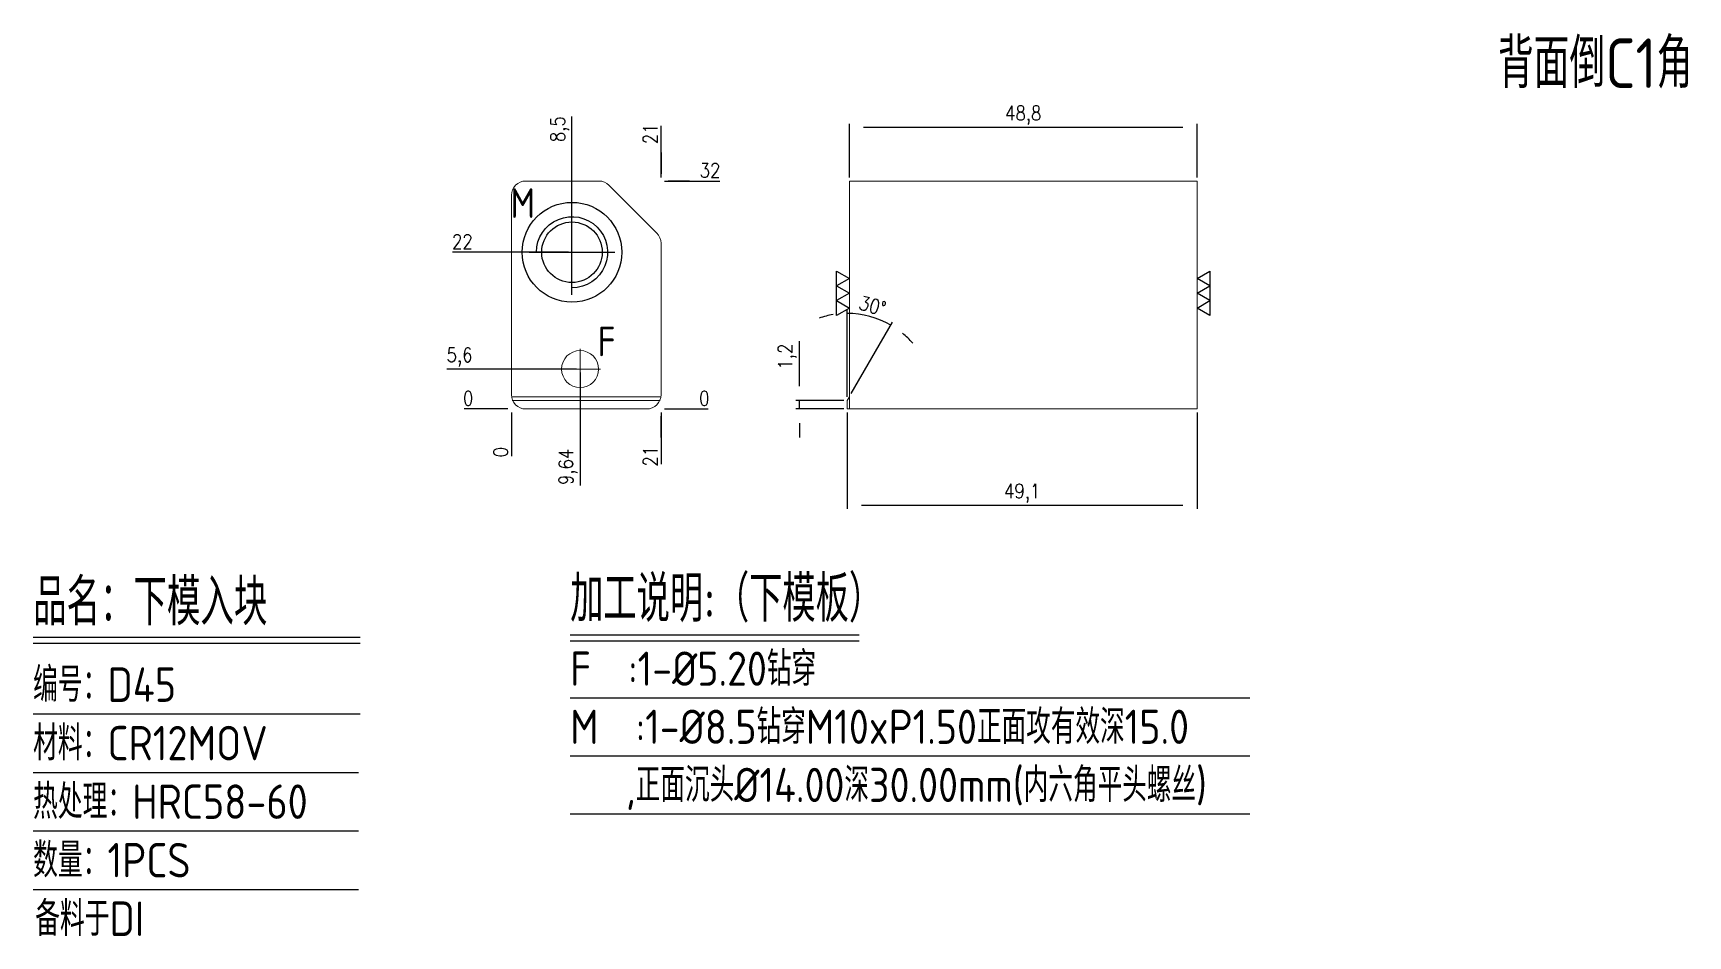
# Model space of a CAD drawing. Header units: millimetres. Extents: x 101454 to 101686, y -1112 to -985.
import ezdxf
from ezdxf.enums import TextEntityAlignment as Align

# ---------------------------------------------------------------- set-up
doc = ezdxf.new("R2010")
doc.units = ezdxf.units.MM
doc.linetypes.add('CENTER', pattern=[0])
for name, color, linetype in [('DIE_P', 2, 'Continuous'), ('DIM', 4, 'Continuous'), ('TEXT', 4, 'Continuous')]:
    doc.layers.add(name, color=color, linetype=linetype)
doc.styles.add('gbenor', font='gbenor.shx', dxfattribs={"bigfont": 'gbcbig.shx'})
doc.styles.get("Standard").update_dxf_attribs({"font": 'txt.shx', "width": 0.85, "bigfont": 'ctxt.shx'})
doc.dimstyles.new('T-2-WX', dxfattribs={"dimtxt": 2, "dimasz": 2, "dimexe": 0.5, "dimexo": 0.5, "dimgap": 0.5, "dimtad": 1, "dimtxsty": 'Standard', "dimblk": 'OPEN30', "dimcen": 0, "dimazin": 3, "dimtfac": 1, "dimtmove": 0, "dimatfit": 3, "dimldrblk": 'OPEN30', "dimlwd": -1, "dimlwe": -1})

# ---------------------------------------------------------------- blocks, each defined once
blk = doc.blocks.new('*D7579')
at = {"layer": 'Defpoints', "color": 0}
for p in [(101521.24, -1037.7), (101542.24, -1037.7), (101547.24, -1037.7)]:
    blk.add_point(p, dxfattribs=at)
at = {"layer": 'DIM', "color": 0}
blk.add_line((101542.74, -1037.7), (101548.87, -1037.7), dxfattribs=at)
at = {"layer": 'DIM', "color": 0, "insert": (101548.31, -1036.2), "char_height": 2, "attachment_point": 5}
blk.add_mtext('0', dxfattribs=at)
blk = doc.blocks.new('_Open30')
blk = doc.blocks.new('*D7580')
at = {"layer": 'Defpoints', "color": 0}
for p in [(101542.24, -1005.7), (101547.24, -1005.7), (101521.24, -1037.7)]:
    blk.add_point(p, dxfattribs=at)
at = {"layer": 'DIM', "color": 0}
for p, q in [((101542.74, -1005.7), (101546.24, -1005.7)), ((101546.24, -1005.7), (101543.24, -1005.7)), ((101543.24, -1005.7), (101550.49, -1005.7))]:
    blk.add_line(p, q, dxfattribs=at)
at = {"layer": 'DIM', "color": 0, "insert": (101549.12, -1004.2), "char_height": 2, "attachment_point": 5}
blk.add_mtext('32', dxfattribs=at)
blk = doc.blocks.new('*D7581')
at = {"layer": 'Defpoints', "color": 0}
for p in [(101516.24, -1037.7), (101521.24, -1037.7), (101521.24, -1037.7)]:
    blk.add_point(p, dxfattribs=at)
at = {"layer": 'DIM', "color": 0}
blk.add_line((101520.74, -1037.7), (101514.61, -1037.7), dxfattribs=at)
at = {"layer": 'DIM', "color": 0, "insert": (101515.17, -1036.2), "char_height": 2, "attachment_point": 5}
blk.add_mtext('0', dxfattribs=at)
blk = doc.blocks.new('*D7582')
at = {"layer": 'Defpoints', "color": 0}
for p in [(101516.24, -1032.1), (101530.88, -1032.1), (101521.24, -1037.7)]:
    blk.add_point(p, dxfattribs=at)
at = {"layer": 'DIM', "color": 0}
for p, q in [((101520.24, -1032.1), (101512.18, -1032.1)), ((101524.24, -1032.1), (101520.24, -1032.1)), ((101530.38, -1032.1), (101524.24, -1032.1))]:
    blk.add_line(p, q, dxfattribs=at)
at = {"layer": 'DIM', "color": 0, "insert": (101513.96, -1030.41), "char_height": 2, "attachment_point": 5}
blk.add_mtext('5,6', dxfattribs=at)
blk = doc.blocks.new('*D7583')
at = {"layer": 'Defpoints', "color": 0}
for p in [(101516.24, -1015.7), (101529.74, -1015.7), (101521.24, -1037.7)]:
    blk.add_point(p, dxfattribs=at)
at = {"layer": 'DIM', "color": 0}
for p, q in [((101520.24, -1015.7), (101512.99, -1015.7)), ((101524.24, -1015.7), (101520.24, -1015.7)), ((101529.24, -1015.7), (101524.24, -1015.7))]:
    blk.add_line(p, q, dxfattribs=at)
at = {"layer": 'DIM', "color": 0, "insert": (101514.36, -1014.2), "char_height": 2, "attachment_point": 5}
blk.add_mtext('22', dxfattribs=at)
blk = doc.blocks.new('*D7584')
at = {"layer": 'Defpoints', "color": 0}
for p in [(101521.24, -1037.7), (101542.24, -1037.7), (101542.24, -1042.7)]:
    blk.add_point(p, dxfattribs=at)
at = {"layer": 'DIM', "color": 0}
for p, q in [((101542.24, -1038.2), (101542.24, -1041.7)), ((101542.24, -1041.7), (101542.24, -1038.7)), ((101542.24, -1038.7), (101542.24, -1045.46))]:
    blk.add_line(p, q, dxfattribs=at)
at = {"layer": 'DIM', "color": 0, "insert": (101540.74, -1044.33), "char_height": 2, "attachment_point": 5, "rotation": 90}
blk.add_mtext('21', dxfattribs=at)
blk = doc.blocks.new('*D7585')
at = {"layer": 'Defpoints', "color": 0}
for p in [(101530.88, -1032.1), (101521.24, -1037.7), (101530.88, -1042.7)]:
    blk.add_point(p, dxfattribs=at)
at = {"layer": 'DIM', "color": 0}
for p, q in [((101530.88, -1032.6), (101530.88, -1036.1)), ((101530.88, -1036.1), (101530.88, -1038.7)), ((101530.88, -1038.7), (101530.88, -1048.46))]:
    blk.add_line(p, q, dxfattribs=at)
at = {"layer": 'DIM', "color": 0, "insert": (101529.19, -1045.83), "char_height": 2, "attachment_point": 5, "rotation": 90}
blk.add_mtext('9,64', dxfattribs=at)
blk = doc.blocks.new('*D7586')
at = {"layer": 'Defpoints', "color": 0}
for p in [(101521.24, -1037.7), (101521.24, -1037.7), (101521.24, -1042.7)]:
    blk.add_point(p, dxfattribs=at)
at = {"layer": 'DIM', "color": 0}
blk.add_line((101521.24, -1038.2), (101521.24, -1044.33), dxfattribs=at)
at = {"layer": 'DIM', "color": 0, "insert": (101519.74, -1043.76), "char_height": 2, "attachment_point": 5, "rotation": 90}
blk.add_mtext('0', dxfattribs=at)
blk = doc.blocks.new('*D7587')
at = {"layer": 'Defpoints', "color": 0}
for p in [(101542.24, -1000.7), (101542.24, -1005.7), (101521.24, -1037.7)]:
    blk.add_point(p, dxfattribs=at)
at = {"layer": 'DIM', "color": 0}
for p, q in [((101542.24, -1004.7), (101542.24, -997.93)), ((101542.24, -1005.2), (101542.24, -1001.7)), ((101542.24, -1001.7), (101542.24, -1004.7))]:
    blk.add_line(p, q, dxfattribs=at)
at = {"layer": 'DIM', "color": 0, "insert": (101540.74, -999.07), "char_height": 2, "attachment_point": 5, "rotation": 90}
blk.add_mtext('21', dxfattribs=at)
blk = doc.blocks.new('*D7588')
at = {"layer": 'Defpoints', "color": 0}
for p in [(101529.74, -1000.7), (101529.74, -1015.7), (101521.24, -1037.7)]:
    blk.add_point(p, dxfattribs=at)
at = {"layer": 'DIM', "color": 0}
for p, q in [((101529.74, -1004.7), (101529.74, -996.64)), ((101529.74, -1008.7), (101529.74, -1004.7)), ((101529.74, -1015.2), (101529.74, -1008.7))]:
    blk.add_line(p, q, dxfattribs=at)
at = {"layer": 'DIM', "color": 0, "insert": (101528.05, -998.42), "char_height": 2, "attachment_point": 5, "rotation": 90}
blk.add_mtext('8,5', dxfattribs=at)
blk = doc.blocks.new('*D7589')
at = {"layer": 'Defpoints', "color": 0}
for p in [(101617.48, -998.15), (101568.68, -1005.7), (101617.48, -1005.7)]:
    blk.add_point(p, dxfattribs=at)
at = {"layer": 'DIM', "color": 0}
for p, q in [((101568.68, -1005.2), (101568.68, -997.65)), ((101570.68, -998.15), (101615.48, -998.15)), ((101617.48, -1005.2), (101617.48, -997.65))]:
    blk.add_line(p, q, dxfattribs=at)
at = {"layer": 'DIM', "color": 0, "insert": (101593.08, -996.46), "char_height": 2, "attachment_point": 5}
blk.add_mtext('48,8', dxfattribs=at)
blk = doc.blocks.new('*D7590')
at = {"layer": 'Defpoints', "color": 0}
for p in [(101568.38, -1037.7), (101617.48, -1037.7), (101617.48, -1051.21)]:
    blk.add_point(p, dxfattribs=at)
at = {"layer": 'DIM', "color": 0}
for p, q in [((101568.38, -1038.2), (101568.38, -1051.71)), ((101617.48, -1038.2), (101617.48, -1051.71)), ((101570.38, -1051.21), (101615.48, -1051.21))]:
    blk.add_line(p, q, dxfattribs=at)
at = {"layer": 'DIM', "color": 0, "insert": (101592.93, -1049.52), "char_height": 2, "attachment_point": 5}
blk.add_mtext('49,1', dxfattribs=at)
blk = doc.blocks.new('*D7591')
at = {"layer": 'Defpoints', "color": 0}
for p in [(101561.66, -1036.5), (101568.38, -1036.5), (101568.38, -1037.7)]:
    blk.add_point(p, dxfattribs=at)
at = {"layer": 'DIM', "color": 0}
for p, q in [((101561.66, -1034.5), (101561.66, -1028.18)), ((101567.88, -1036.5), (101561.16, -1036.5)), ((101567.88, -1037.7), (101561.16, -1037.7)), ((101561.66, -1037.7), (101561.66, -1036.5)), ((101561.66, -1039.7), (101561.66, -1041.7))]:
    blk.add_line(p, q, dxfattribs=at)
at = {"layer": 'DIM', "color": 0, "insert": (101559.97, -1030.34), "char_height": 2, "attachment_point": 5, "rotation": 90}
blk.add_mtext('1,2', dxfattribs=at)
blk = doc.blocks.new('*D7592')
at = {"layer": 'Defpoints', "color": 0}
for p in [(101572.56, -1025.03), (101568.38, -1036.5), (101568.38, -1036.5), (101568.38, -1037.7), (101568.68, -1035.98)]:
    blk.add_point(p, dxfattribs=at)
at = {"layer": 'DIM', "color": 0}
for p, q in [((101568.38, -1036), (101568.38, -1023.79)), ((101568.93, -1035.54), (101574.74, -1025.49))]:
    blk.add_line(p, q, dxfattribs=at)
for start, end in [(60, 90), (99.3991, 108.7981), (41.2019, 50.6009)]:
    blk.add_arc((101568.38, -1036.5), 12.21, start, end, dxfattribs=at)
at = {"layer": 'DIM', "color": 0, "insert": (101571.94, -1023.21), "char_height": 2, "attachment_point": 5, "rotation": 345}
blk.add_mtext('30%%d', dxfattribs=at)

msp = doc.modelspace()

# ---------------------------------------------------------------- linework, layer by layer
at = {"layer": 'DIE_P', "color": 4, "linetype": 'CENTER', "lineweight": 15}
for p, q in [((101530.88, -1034.957), (101530.88, -1029.237)), ((101533.74, -1032.097), (101528.02, -1032.097))]:
    msp.add_line(p, q, dxfattribs=at)
at = {"layer": 'DIE_P', "lineweight": 15}
for p, q in [((101542.239, -1035.977, 0), (101521.242, -1035.977, 0)), ((101542.14, -1036.488), (101521.34, -1036.488))]:
    msp.add_line(p, q, dxfattribs=at)
at = {"layer": 'DIE_P', "linetype": 'Continuous', "lineweight": 15}
msp.add_lwpolyline([(101542.24, -1035.697), (101542.24, -1014.422, 0.1989124), (101541.655, -1013.008), (101534.933, -1006.287, 0.1989124), (101533.519, -1005.701), (101523.24, -1005.701, 0.4142136), (101521.24, -1007.701), (101521.24, -1035.697, 0.4142136), (101523.24, -1037.697), (101540.24, -1037.697, 0.4142136)], format="xyb", close=True, dxfattribs=at)
at = {"layer": 'DIE_P', "color": 2, "linetype": 'Continuous', "lineweight": 15}
msp.add_lwpolyline([(101617.485, -1037.697), (101568.685, -1037.697), (101568.685, -1005.701), (101617.485, -1005.701)], close=True, dxfattribs=at)
at = {"layer": 'DIE_P', "linetype": 'CENTER'}
for points in [[(101529.74, -1021.697), (101529.74, -1009.697)], [(101523.74, -1015.697), (101535.74, -1015.697)]]:
    msp.add_lwpolyline(points, dxfattribs=at)
at = {"layer": 'DIE_P'}
msp.add_lwpolyline([(101524.74, -1015.697, -2.4142136), (101529.74, -1020.697)], format="xyb", dxfattribs=at)
at = {"layer": 'DIE_P', "lineweight": 15}
msp.add_lwpolyline([(101568.385, -1036.497), (101568.385, -1037.697), (101568.685, -1037.697), (101568.685, -1035.977)], close=True, dxfattribs=at)
at = {"layer": 'DIE_P', "linetype": 'Continuous'}
msp.add_circle((101529.74, -1015.697), 7, dxfattribs=at)
at = {"layer": 'DIE_P'}
msp.add_circle((101529.74, -1015.697), 4.25, dxfattribs=at)
at = {"layer": 'DIE_P', "linetype": 'Continuous', "lineweight": 15}
msp.add_circle((101530.88, -1032.097), 2.6, dxfattribs=at)
at = {"layer": 'DIM', "color": 4, "linetype": 'Continuous', "lineweight": 25}
for p, q in [((101454.103, -1069.752), (101499.989, -1069.752)), ((101454.103, -1070.598), (101499.989, -1070.598)), ((101454.103, -1080.504), (101499.989, -1080.504)), ((101454.103, -1088.72), (101499.79, -1088.72)), ((101454.103, -1096.935), (101499.79, -1096.935)), ((101454.103, -1105.15), (101499.79, -1105.15))]:
    msp.add_line(p, q, dxfattribs=at)
at = {"layer": 'TEXT', "color": 3}
for p, q in [((101529.488, -1069.428), (101570.039, -1069.428)), ((101529.488, -1070.268), (101570.039, -1070.268))]:
    msp.add_line(p, q, dxfattribs=at)
at = {"layer": 'TEXT', "color": 3, "linetype": 'Continuous'}
for p, q in [((101529.488, -1078.236), (101624.875, -1078.236)), ((101529.488, -1086.396), (101624.875, -1086.396)), ((101529.488, -1094.556), (101624.875, -1094.556))]:
    msp.add_line(p, q, dxfattribs=at)
at = {"layer": 'TEXT'}
for points in [[(101566.885, -1018.331), (101568.685, -1019.37), (101566.885, -1020.41), (101568.685, -1021.449), (101566.885, -1022.488), (101568.685, -1023.527), (101566.885, -1024.567), (101566.885, -1018.331)], [(101619.285, -1024.567), (101617.485, -1023.527), (101619.285, -1022.488), (101617.485, -1021.449), (101619.285, -1020.41), (101617.485, -1019.37), (101619.285, -1018.331), (101619.285, -1024.567)]]:
    msp.add_lwpolyline(points, close=True, dxfattribs=at)

# ---------------------------------------------------------------- texts
at = {"layer": 'DIM', "color": 3, "linetype": 'Continuous', "lineweight": 25, "style": 'gbenor'}
for s, height, p in [('品名：下模入块', 6.5237, (101454.103, -1068.061)), ('编号：D45', 4.8324, (101454.103, -1078.813)), ('材料：CR12MOV', 4.8324, (101454.103, -1087.028)), ('热处理：HRC58-60', 4.8324, (101454.103, -1095.243)), ('数量：1PCS', 4.8324, (101454.103, -1103.458)), ('备料于DI', 4.8324, (101454.397, -1111.673))]:
    msp.add_text(s, height=height, dxfattribs=at).set_placement(p)
at = {"layer": 'TEXT', "color": 4, "lineweight": 18, "style": 'gbenor'}
msp.add_text('背面倒C1角', height=6.9635, dxfattribs=at).set_placement((101659.717, -992.643))
at = {"layer": 'TEXT', "color": 4, "style": 'gbenor'}
for s, p in [('M', (101522.839, -1008.795)), ('F', (101534.6, -1028.226))]:
    msp.add_text(s, height=4.16, dxfattribs=at).set_placement(p, align=Align.MIDDLE_CENTER)
for s, height, p in [('加工说明:（下模板）', 6.48, (101529.488, -1067.58)), ('F  :1-%%c5.20钻穿', 4.8, (101529.488, -1076.556)), ('M  :1-%%C8.5钻穿M10xP1.50正面攻有效深15.0', 4.8, (101529.488, -1084.716)), ('   ,正面沉头%%c14.00深30.00mm(内六角平头螺丝)', 4.8, (101529.488, -1092.876))]:
    msp.add_text(s, height=height, dxfattribs=at).set_placement(p)

# ---------------------------------------------------------------- dimensions: what is measured, and where the dimension line sits
at = {"layer": 'DIM'}
for base, p1, p2, picture, middle in [((101617.485, -998.148), (101568.685, -1005.701), (101617.485, -1005.701), '*D7589', (101593.085, -996.457)), ((101617.485, -1051.212), (101568.385, -1037.697), (101617.485, -1037.697), '*D7590', (101592.935, -1049.521))]:
    dim = msp.add_linear_dim(base=base, p1=p1, p2=p2, dimstyle='T-2-WX', dxfattribs=at)
    dim.commit()
    dim.dimension.update_dxf_attribs({"geometry": picture, "text_midpoint": middle})
for feature_location, offset, dtype, origin, picture, middle in [((101529.74, -1015.697), (0, 14.996), 1, (101521.24, -1037.697), '*D7588', (101528.05, -998.42)), ((101542.24, -1005.701), (0, 5), 1, (101521.24, -1037.697), '*D7587', (101540.74, -999.068)), ((101542.24, -1005.701), (5, 0), 0, (101521.24, -1037.697), '*D7580', (101549.117, -1004.201)), ((101529.74, -1015.697), (-13.5, 0), 0, (101521.24, -1037.697), '*D7583', (101514.364, -1014.197)), ((101530.88, -1032.097), (-14.64, 0), 0, (101521.24, -1037.697), '*D7582', (101513.959, -1030.406)), ((101530.88, -1032.097), (0, -10.6), 1, (101521.24, -1037.697), '*D7585', (101529.19, -1045.828)), ((101521.240312727, -1037.69664961), (-5, 0), 0, (101521.240312727, -1037.69664961), '*D7581', (101515.173646061, -1036.19664961)), ((101542.240312748, -1037.69664961), (5, 0), 0, (101521.240312727, -1037.69664961), '*D7579', (101548.306979414, -1036.19664961)), ((101521.240312727, -1037.69664961), (0, -5), 1, (101521.240312727, -1037.69664961), '*D7586', (101519.740312727, -1043.763316277)), ((101542.24, -1037.697), (0, -5), 1, (101521.24, -1037.697), '*D7584', (101540.74, -1044.33))]:
    dim = msp.add_ordinate_dim(feature_location=feature_location, offset=offset, dtype=dtype, origin=origin, dimstyle='T-2-WX', dxfattribs=at)
    dim.commit()
    dim.dimension.update_dxf_attribs({"geometry": picture, "text_midpoint": middle})
dim = msp.add_angular_dim_2l(base=(101572.5591, -1025.0272), line1=((101568.6846, -1035.977), (101568.3846, -1036.4966)), line2=((101568.3846, -1036.4966), (101568.3846, -1037.6966)), dimstyle='T-2-WX', dxfattribs=at)
dim.commit()
dim.dimension.update_dxf_attribs({"geometry": '*D7592', "text_midpoint": (101571.9441, -1023.2122)})
dim = msp.add_linear_dim(base=(101561.661, -1036.497), p1=(101568.385, -1037.697), p2=(101568.385, -1036.497), angle=90, dimstyle='T-2-WX', dxfattribs=at)
dim.commit()
dim.dimension.update_dxf_attribs({"geometry": '*D7591', "text_midpoint": (101559.971, -1030.337)})

doc.saveas('drawing.dxf')
